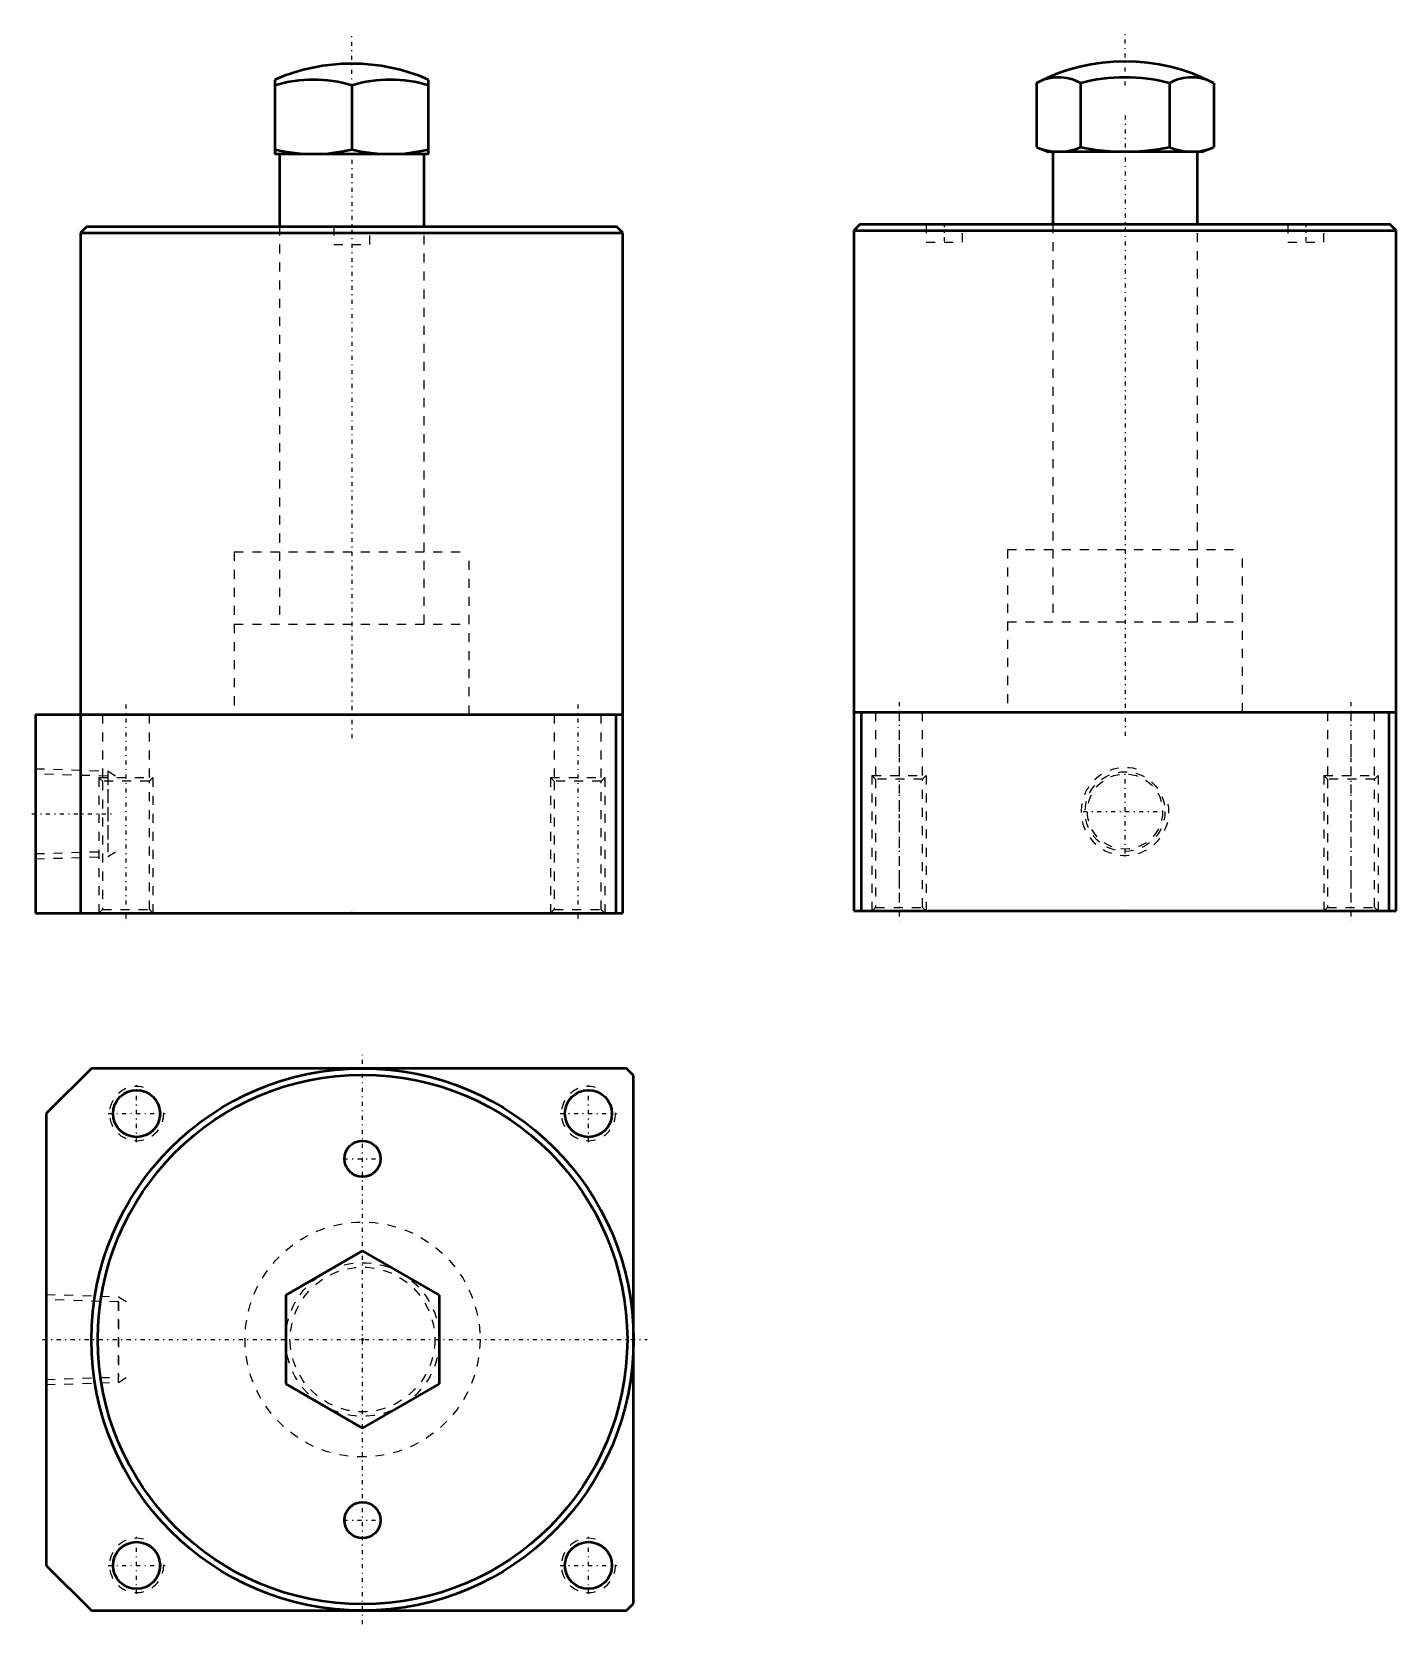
# Model space of a CAD drawing. Header units: millimetres. Extents: x -35 to 116, y -79 to 98.
import ezdxf

# ---------------------------------------------------------------- set-up
doc = ezdxf.new("R2010")
doc.units = ezdxf.units.MM
doc.linetypes.add('Center', pattern=[1.5, 0.45, -0.5, 0.05, -0.5])
doc.linetypes.add('Dashed', pattern=[2, 1, -1])
for name, color, linetype, lineweight in [('2d ConnectionPoints', 7, 'Continuous', 50), ('AM_0', 7, 'Continuous', 50), ('AM_5', 3, 'Continuous', 25), ('AM_7', 7, 'Center', 25), ('AM_9', 6, 'Dashed', 25)]:
    doc.layers.add(name, color=color, linetype=linetype, lineweight=lineweight)

# ---------------------------------------------------------------- blocks, each defined once
blk = doc.blocks.new('1_NLPS_16B8_8_rod__0_in_JLSP_16B8_0__0')
at = {"layer": 'AM_0'}
for p, q in [((-8.5, 92.23), (-8.5, 84)), ((8.5, 84), (8.5, 92.23)), ((0, 91.6), (0, 84.5)), ((8.5, 84), (-8.5, 84)), ((-8, 84), (-8, 76)), ((8, 76), (8, 84))]:
    blk.add_line(p, q, dxfattribs=at)
for points in [[(-8.5, 84.5), (-7.45, 84.3), (-6.39, 84.14), (-5.32, 84.03), (-4.25, 84)], [(-4.25, 84), (-2.61, 84.08), (-0.96, 84.31), (0, 84.5)], [(0, 84.5), (1.05, 84.3), (2.11, 84.14), (3.18, 84.03), (4.25, 84)], [(4.25, 84), (5.89, 84.08), (7.54, 84.31), (8.5, 84.5)]]:
    blk.add_lwpolyline(points, dxfattribs=at)
blk.add_arc((0, 72.73), 21.27, 66.4449, 113.5551, dxfattribs=at)
for centre, major_axis, start_param, end_param in [((-4.25, 72.73), (0, -19.5), 2.887157, 3.396029), ((4.25, 72.73), (0, 19.5), 6.028749, 6.537621)]:
    blk.add_ellipse(centre, major_axis=major_axis, ratio=0.866025, start_param=start_param, end_param=end_param, dxfattribs=at)
at = {"layer": 'AM_7'}
for p, q in [((0, 91.33), (0, 97.27)), ((0, 88.03), (0, 18.9))]:
    blk.add_line(p, q, dxfattribs=at)
at = {"layer": 'AM_9'}
for p, q in [((-8, 76), (-8, 32)), ((8, 32), (8, 76)), ((-13, 32), (13, 32)), ((-13, 32), (-13, 22)), ((13, 22), (13, 32))]:
    blk.add_line(p, q, dxfattribs=at)
blk = doc.blocks.new('2_NLPS_16B8_0_body__0_in_JLSP_16B8_0__0')
at = {"layer": 'AM_0'}
for p, q in [((-29.3, 76), (-30, 75.3)), ((-29.3, 76), (29.3, 76)), ((30, 75.3), (29.3, 76)), ((-30, 75.3), (-30, 0)), ((-30, 75.3), (30, 75.3)), ((30, 0), (30, 75.3)), ((-35, 22), (-35, 0)), ((-35, 22), (30, 22)), ((29.2, 22), (29.2, 0)), ((-35, 0), (30, 0))]:
    blk.add_line(p, q, dxfattribs=at)
at = {"layer": 'AM_5', "linetype": 'Dashed'}
for p, q in [((-35, 15.99), (-27, 15.74)), ((-28, 15), (-28, 0)), ((-27, 15.74), (-27, 6.26)), ((-27, 15.74), (-26, 15.13)), ((-22, 15), (-22, 0)), ((22, 15), (22, 0)), ((28, 15), (28, 0)), ((-35, 6.01), (-27, 6.26)), ((-27, 6.26), (-26, 6.87))]:
    blk.add_line(p, q, dxfattribs=at)
at = {"layer": 'AM_7'}
for p, q in [((-25, 23.1), (-25, -1.1)), ((25, 23.1), (25, -1.1)), ((-35.4, 11), (-26.6, 11))]:
    blk.add_line(p, q, dxfattribs=at)
at = {"layer": 'AM_9'}
for p, q in [((-8, 76), (-8, 40)), ((-2, 76), (-2, 74)), ((2, 74), (2, 76)), ((8, 40), (8, 76)), ((-2, 74), (2, 74)), ((-13, 40), (13, 40)), ((-13, 40), (-13, 22)), ((13, 22), (13, 40)), ((-27.6, 22), (-27.6, 15)), ((-22.4, 15), (-22.4, 22)), ((22.4, 22), (22.4, 15)), ((27.6, 15), (27.6, 22)), ((-27, 15.16), (-35, 15.41)), ((-28, 15), (-22, 15)), ((-28, 15), (-27.6, 14.6)), ((-27.6, 14.6), (-27.6, 0.4)), ((-22.4, 14.6), (-27.6, 14.6)), ((-27, 15.16), (-27, 6.84)), ((-22.4, 14.6), (-22, 15)), ((-22.4, 0.4), (-22.4, 14.6)), ((22, 15), (28, 15)), ((22, 15), (22.4, 14.6)), ((22.4, 14.6), (22.4, 0.4)), ((27.6, 14.6), (22.4, 14.6)), ((27.6, 14.6), (28, 15)), ((27.6, 0.4), (27.6, 14.6)), ((-35, 6.59), (-27, 6.84)), ((-27.6, 0.4), (-28, 0)), ((-27.6, 0.4), (-22.4, 0.4)), ((-22, 0), (-22.4, 0.4)), ((22.4, 0.4), (22, 0)), ((22.4, 0.4), (27.6, 0.4)), ((28, 0), (27.6, 0.4))]:
    blk.add_line(p, q, dxfattribs=at)
blk = doc.blocks.new('1_NLPS_16B8_8_rod__0_in_JLSP_16B8_0__2')
at = {"layer": 'AM_0'}
for p, q in [((-9.81, 91.6), (-9.81, 84.5)), ((-4.91, 91.6), (-4.91, 84.5)), ((4.91, 91.6), (4.91, 84.5)), ((9.81, 91.6), (9.81, 84.5)), ((-9.81, 84.5), (-8.5, 84)), ((8.5, 84), (-8.5, 84)), ((-8, 84), (-8, 76)), ((8, 76), (8, 84)), ((8.5, 84), (9.81, 84.5))]:
    blk.add_line(p, q, dxfattribs=at)
for points in [[(-9.81, 84.5), (-9.21, 84.3), (-8.6, 84.14), (-7.98, 84.03), (-7.36, 84)], [(-7.36, 84), (-6.41, 84.08), (-5.46, 84.31), (-4.91, 84.5)], [(-4.91, 84.5), (-3.27, 84.23), (-1.62, 84.06), (0, 84)], [(0, 84), (1.23, 84.03), (2.45, 84.13), (3.68, 84.29), (4.91, 84.5)], [(4.91, 84.5), (5.51, 84.3), (6.12, 84.14), (6.74, 84.03), (7.36, 84)], [(7.36, 84), (8.31, 84.08), (9.26, 84.31), (9.81, 84.5)]]:
    blk.add_lwpolyline(points, dxfattribs=at)
for radius, start, end in [(21.27, 62.519, 117.481), (19.5, 75.4219, 104.5781)]:
    blk.add_arc((0, 72.73), radius, start, end, dxfattribs=at)
for centre, major_axis, start_param, end_param in [((-7.36, 72.73), (0, -19.5), 2.887157, 3.396029), ((7.36, 72.73), (0, 19.5), 6.028749, 6.537621)]:
    blk.add_ellipse(centre, major_axis=major_axis, ratio=0.5, start_param=start_param, end_param=end_param, dxfattribs=at)
at = {"layer": 'AM_7'}
for p, q in [((0, 91.33), (0, 97.27)), ((0, 88.03), (0, 18.9))]:
    blk.add_line(p, q, dxfattribs=at)
at = {"layer": 'AM_9'}
for p, q in [((-8, 76), (-8, 32)), ((8, 32), (8, 76)), ((-13, 32), (13, 32)), ((-13, 32), (-13, 22)), ((13, 22), (13, 32))]:
    blk.add_line(p, q, dxfattribs=at)
blk = doc.blocks.new('2_NLPS_16B8_0_body__0_in_JLSP_16B8_0__2')
at = {"layer": 'AM_0'}
for p, q in [((-29.3, 76), (-30, 75.3)), ((-29.3, 76), (29.3, 76)), ((30, 75.3), (29.3, 76)), ((-30, 75.3), (-30, 0)), ((-30, 75.3), (30, 75.3)), ((30, 0), (30, 75.3)), ((-30, 22), (30, 22)), ((-29.2, 22), (-29.2, 0)), ((29.2, 22), (29.2, 0)), ((-30, 0), (30, 0))]:
    blk.add_line(p, q, dxfattribs=at)
at = {"layer": 'AM_5', "linetype": 'Dashed'}
for p, q in [((-28, 15), (-28, 0)), ((-22, 15), (-22, 0)), ((22, 15), (22, 0)), ((28, 15), (28, 0))]:
    blk.add_line(p, q, dxfattribs=at)
blk.add_arc((0, 11), 4.86, 75, 15, dxfattribs=at)
at = {"layer": 'AM_7'}
for p, q in [((-20, 76.1), (-20, 73.9)), ((20, 76.1), (20, 73.9)), ((-25, 23.1), (-25, -1.1)), ((25, 23.1), (25, -1.1)), ((0, 6.37), (0, 15.63)), ((-4.63, 11), (4.63, 11))]:
    blk.add_line(p, q, dxfattribs=at)
at = {"layer": 'AM_9'}
for p, q in [((-22, 76), (-22, 74)), ((-18, 74), (-18, 76)), ((-8, 76), (-8, 40)), ((8, 40), (8, 76)), ((18, 76), (18, 74)), ((22, 74), (22, 76)), ((-22, 74), (-18, 74)), ((18, 74), (22, 74)), ((-13, 40), (13, 40)), ((-13, 40), (-13, 22)), ((13, 22), (13, 40)), ((-27.6, 22), (-27.6, 15)), ((-25, 22), (-25, 0)), ((-22.4, 15), (-22.4, 22)), ((22.4, 22), (22.4, 15)), ((25, 22), (25, 0)), ((27.6, 15), (27.6, 22)), ((-28, 15), (-22, 15)), ((-28, 15), (-27.6, 14.6)), ((-27.6, 14.6), (-27.6, 0.4)), ((-22.4, 14.6), (-27.6, 14.6)), ((-22.4, 14.6), (-22, 15)), ((-22.4, 0.4), (-22.4, 14.6)), ((22, 15), (28, 15)), ((22, 15), (22.4, 14.6)), ((22.4, 14.6), (22.4, 0.4)), ((27.6, 14.6), (22.4, 14.6)), ((27.6, 14.6), (28, 15)), ((27.6, 0.4), (27.6, 14.6)), ((-27.6, 0.4), (-28, 0)), ((-27.6, 0.4), (-22.4, 0.4)), ((-22, 0), (-22.4, 0.4)), ((22.4, 0.4), (22, 0)), ((22.4, 0.4), (27.6, 0.4)), ((28, 0), (27.6, 0.4))]:
    blk.add_line(p, q, dxfattribs=at)
for radius in [4.41, 4.16]:
    blk.add_circle((0, 11), radius, dxfattribs=at)
blk = doc.blocks.new('1_NLPS_16B8_8_rod__0_in_JLSP_16B8_0__4')
at = {"layer": 'AM_0'}
for p, q in [((0, 9.81), (-8.5, 4.91)), ((8.5, 4.91), (0, 9.81)), ((-8.5, 4.91), (-8.5, -4.91)), ((8.5, -4.91), (8.5, 4.91)), ((-8.5, -4.91), (0, -9.81)), ((0, -9.81), (8.5, -4.91))]:
    blk.add_line(p, q, dxfattribs=at)
at = {"layer": 'AM_9'}
for radius in [8.5, 8]:
    blk.add_circle((0, 0), radius, dxfattribs=at)
blk = doc.blocks.new('2_NLPS_16B8_0_body__0_in_JLSP_16B8_0__4')
at = {"layer": 'AM_0'}
for p, q in [((-30, 30), (-35, 25)), ((29.2, 30), (-30, 30)), ((30, 29.2), (29.2, 30)), ((30, -29.2), (30, 29.2)), ((-35, 25), (-35, -25)), ((-35, -25), (-30, -30)), ((29.2, -30), (30, -29.2)), ((-30, -30), (29.2, -30))]:
    blk.add_line(p, q, dxfattribs=at)
for centre, radius in [((0, 0), 30), ((0, 0), 29.3), ((-25, 25), 2.6), ((25, 25), 2.6), ((0, 20), 2), ((0, -20), 2), ((-25, -25), 2.6), ((25, -25), 2.6)]:
    blk.add_circle(centre, radius, dxfattribs=at)
at = {"layer": 'AM_5', "linetype": 'Dashed'}
for p, q in [((-35, 4.99), (-27, 4.74)), ((-27, -4.74), (-27, 4.74)), ((-27, 4.74), (-26, 4.13)), ((-35, -4.99), (-27, -4.74)), ((-27, -4.74), (-26, -4.13))]:
    blk.add_line(p, q, dxfattribs=at)
for centre in [(-25, 25), (25, 25), (-25, -25), (25, -25)]:
    blk.add_arc(centre, 3, 75, 15, dxfattribs=at)
at = {"layer": 'AM_7'}
for p, q in [((0, -31.5), (0, 31.5)), ((-25, 21.85), (-25, 28.15)), ((25, 21.85), (25, 28.15)), ((-28.15, 25), (-21.85, 25)), ((21.85, 25), (28.15, 25)), ((-2.1, 20), (2.1, 20)), ((-35.4, 0), (31.5, 0)), ((-2.1, -20), (2.1, -20)), ((-25, -28.15), (-25, -21.85)), ((25, -28.15), (25, -21.85)), ((-28.15, -25), (-21.85, -25)), ((21.85, -25), (28.15, -25))]:
    blk.add_line(p, q, dxfattribs=at)
at = {"layer": 'AM_9'}
for p, q in [((-27, 4.16), (-35, 4.41)), ((-27, 4.16), (-27, -4.16)), ((-35, -4.41), (-27, -4.16))]:
    blk.add_line(p, q, dxfattribs=at)
blk.add_circle((0, 0), 13, dxfattribs=at)

msp = doc.modelspace()

# ---------------------------------------------------------------- linework, layer by layer
at = {"layer": '2d ConnectionPoints'}
for p in [(0, 76), (85.56, 76.25), (0, 0), (85.56, 0.25), (1.19, -47.17), (1.19, -47.17)]:
    msp.add_point(p, dxfattribs=at)

# ---------------------------------------------------------------- block references
for name, p in [('1_NLPS_16B8_8_rod__0_in_JLSP_16B8_0__0', (0, 0)), ('1_NLPS_16B8_8_rod__0_in_JLSP_16B8_0__2', (85.56, 0.25)), ('2_NLPS_16B8_0_body__0_in_JLSP_16B8_0__0', (0, 0)), ('2_NLPS_16B8_0_body__0_in_JLSP_16B8_0__2', (85.56, 0.25)), ('2_NLPS_16B8_0_body__0_in_JLSP_16B8_0__4', (1.19, -47.17)), ('1_NLPS_16B8_8_rod__0_in_JLSP_16B8_0__4', (1.19, -47.17))]:
    msp.add_blockref(name, p)

doc.saveas('drawing.dxf')
